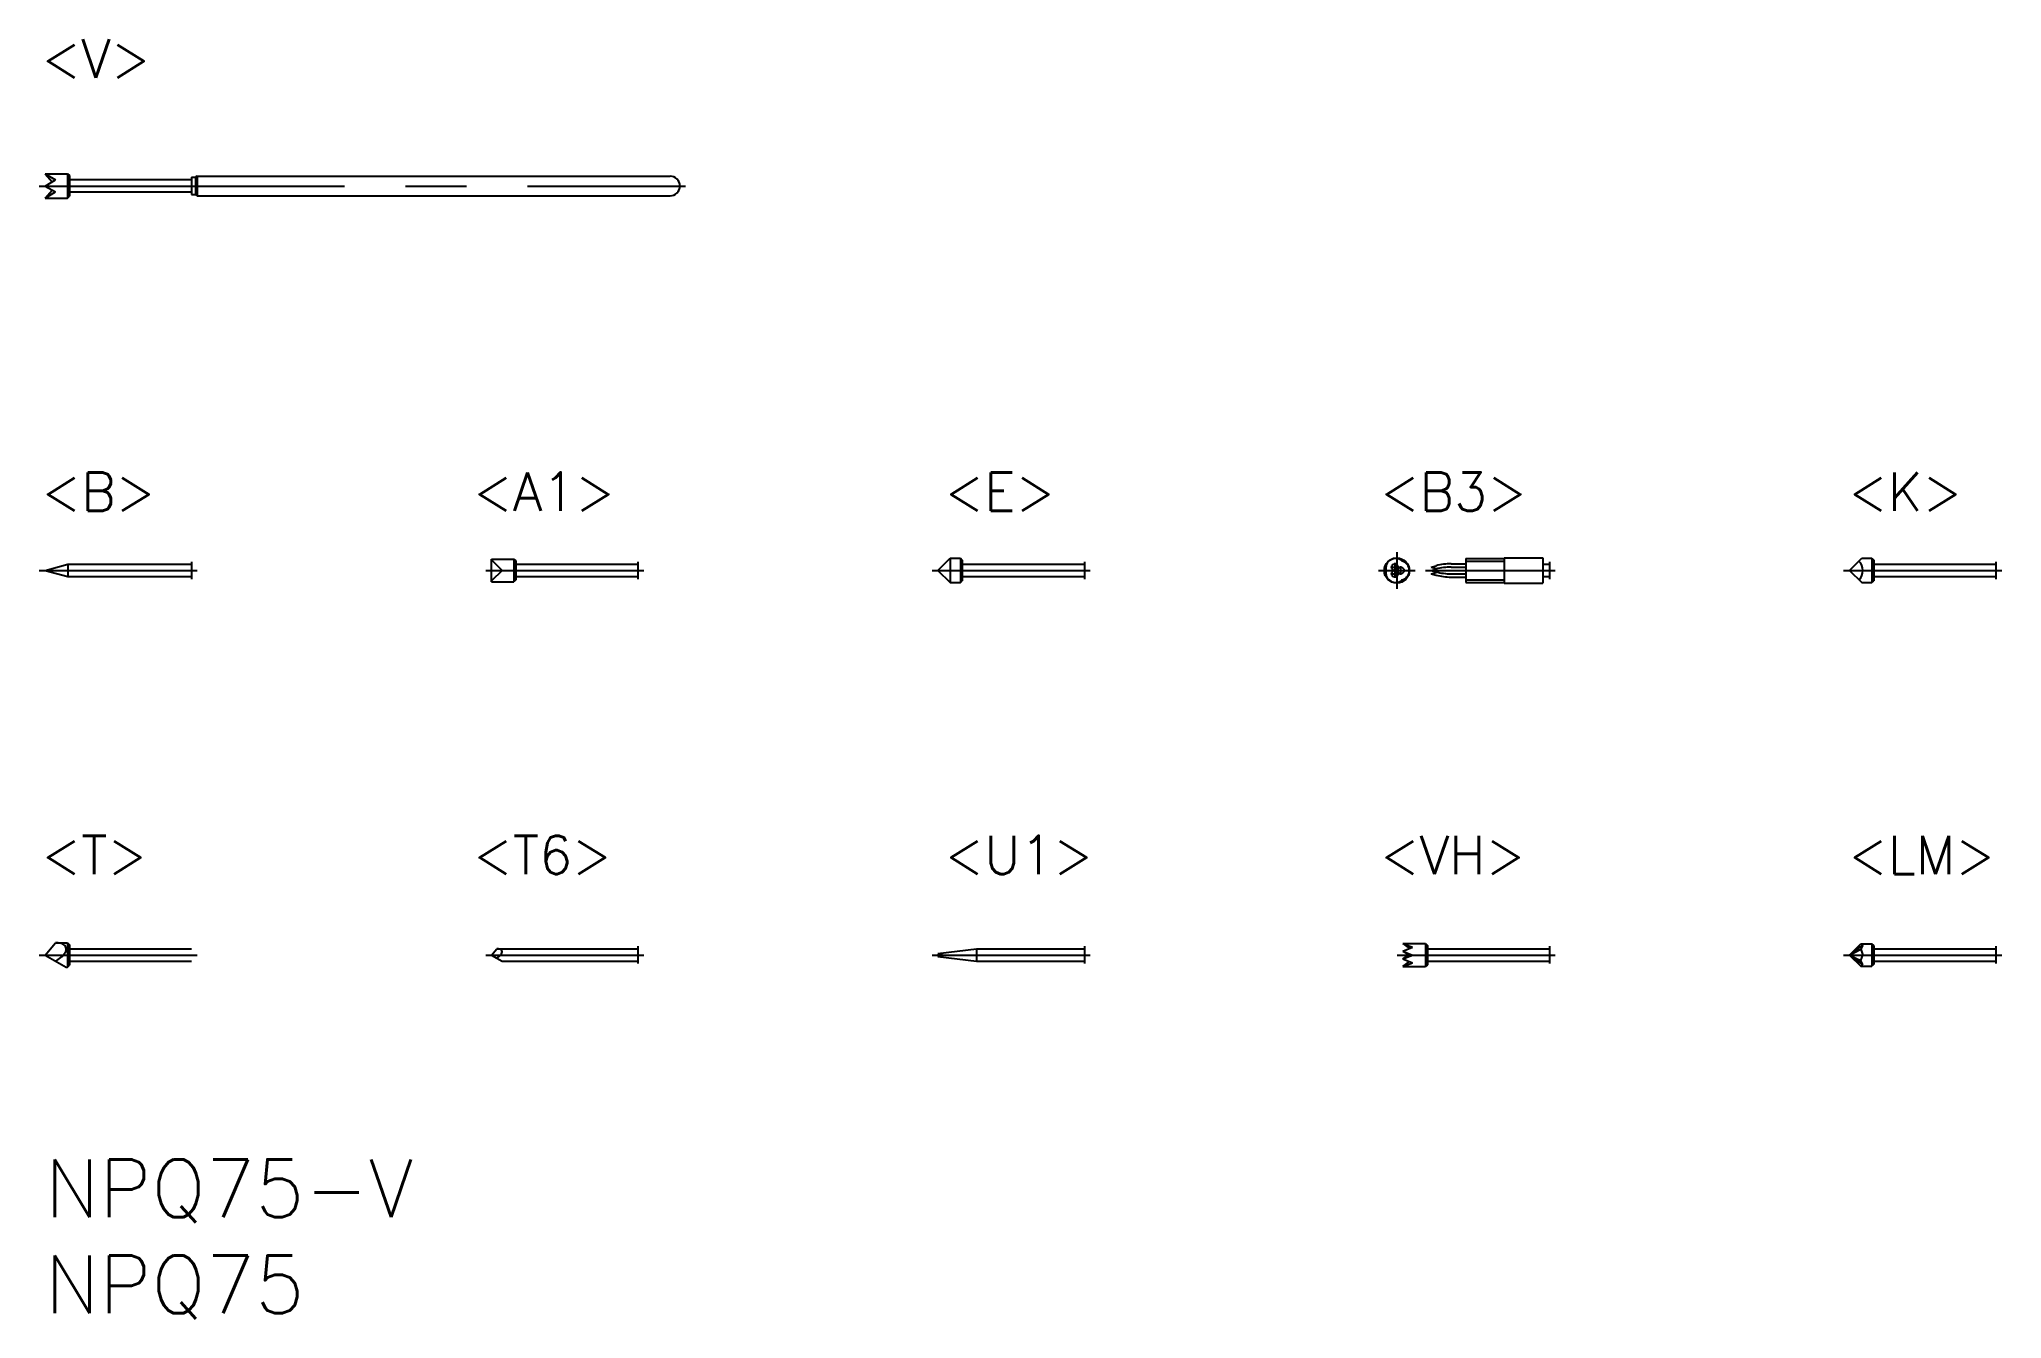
# Model space of a CAD drawing. Extents: x 0 to 102, y -8 to 58.
import ezdxf

# ---------------------------------------------------------------- set-up
doc = ezdxf.new("R2010")
doc.units = 0
doc.header["$LTSCALE"] = 0.5
doc.linetypes.add('CENTER', pattern=[50.8, 31.75, -6.35, 6.35, -6.35])
doc.linetypes.add('DASHED', pattern=[19.05, 12.7, -6.35])
for name, color, linetype in [('MSM_CENTER', 1, 'CENTER'), ('MSM_CONTINUOUS', 7, 'CONTINUOUS'), ('MSM_DASHED', 4, 'DASHED'), ('MSM_PART_NUMBER', 7, 'CONTINUOUS')]:
    doc.layers.add(name, color=color, linetype=linetype)
doc.styles.get("Standard").update_dxf_attribs({"font": 'txt.shx', "height": 1.5, "bigfont": 'bigfont.shx'})

# ---------------------------------------------------------------- blocks, each defined once
blk = doc.blocks.new('*U46')
at = {"layer": 'MSM_PART_NUMBER'}
blk.add_text('NPQ75-V', height=3, dxfattribs=at).set_placement((0, -3))
blk = doc.blocks.new('*U47')
at = {"layer": 'MSM_PART_NUMBER'}
blk.add_text('NPQ75', height=3, dxfattribs=at).set_placement((0, -8))
blk = doc.blocks.new('*U49')
at = {"layer": 'MSM_PART_NUMBER'}
blk.add_text('<B>', height=2, dxfattribs=at).set_placement((-0.18, 33.73))
blk = doc.blocks.new('*U50')
at = {"layer": 'MSM_PART_NUMBER'}
blk.add_text('<T>', height=2, dxfattribs=at).set_placement((-0.18, 14.84))
blk = doc.blocks.new('*U51')
at = {"layer": 'MSM_PART_NUMBER'}
blk.add_text('<A1>', height=2, dxfattribs=at).set_placement((22.27, 33.73))
blk = doc.blocks.new('*U52')
at = {"layer": 'MSM_PART_NUMBER'}
blk.add_text('<E>', height=2, dxfattribs=at).set_placement((46.79, 33.73))
blk = doc.blocks.new('*U53')
at = {"layer": 'MSM_PART_NUMBER'}
blk.add_text('<B3>', height=2, dxfattribs=at).set_placement((69.44, 33.73))
blk = doc.blocks.new('*U54')
at = {"layer": 'MSM_PART_NUMBER'}
blk.add_text('<K>', height=2, dxfattribs=at).set_placement((93.79, 33.73))
blk = doc.blocks.new('*U55')
at = {"layer": 'MSM_PART_NUMBER'}
blk.add_text('<T6>', height=2, dxfattribs=at).set_placement((22.27, 14.84))
blk = doc.blocks.new('*U56')
at = {"layer": 'MSM_PART_NUMBER'}
blk.add_text('<U1>', height=2, dxfattribs=at).set_placement((46.79, 14.84))
blk = doc.blocks.new('*U57')
at = {"layer": 'MSM_PART_NUMBER'}
blk.add_text('<VH>', height=2, dxfattribs=at).set_placement((69.44, 14.84))
blk = doc.blocks.new('*U58')
at = {"layer": 'MSM_PART_NUMBER'}
blk.add_text('<LM>', height=2, dxfattribs=at).set_placement((93.79, 14.84))
blk = doc.blocks.new('*U59')
at = {"layer": 'MSM_PART_NUMBER'}
blk.add_text('<V>', height=2, dxfattribs=at).set_placement((-0.18, 56.26))

msp = doc.modelspace()

# ---------------------------------------------------------------- linework, layer by layer
at = {"layer": 'MSM_CENTER'}
for p, q in [((-0.3, 50.63), (33.32, 50.63)), ((-0.3, 30.63), (7.92, 30.63)), ((22.92, 30.63), (31.14, 30.63)), ((46.14, 30.63), (54.36, 30.63)), ((69.36, 30.63), (71.26, 30.63)), ((69.99, 30.81), (70.43, 30.81)), ((70.21, 31.03), (70.21, 30.25)), ((70.31, 31.59), (70.31, 29.68)), ((70.51, 30.41), (70.51, 30.86)), ((71.8, 30.63), (78.55, 30.63)), ((93.55, 30.63), (101.77, 30.63)), ((69.99, 30.46), (70.43, 30.46)), ((-0.3, 10.63), (7.92, 10.63)), ((22.92, 10.63), (31.14, 10.63)), ((46.14, 10.63), (54.36, 10.63)), ((70.33, 10.63), (78.55, 10.63)), ((93.55, 10.63), (101.77, 10.63))]:
    msp.add_line(p, q, dxfattribs=at)
at = {"layer": 'MSM_CONTINUOUS'}
for p, q in [((0, 51.27), (1.17, 51.27)), ((0, 51.27), (0.55, 50.95)), ((0, 51.27), (0.37, 50.85)), ((1.17, 51.27), (1.27, 51.17)), ((1.17, 51.27), (1.17, 50)), ((1.27, 51.17), (1.27, 50.1)), ((7.62, 51.09), (7.62, 50.18)), ((7.62, 51.09), (7.82, 51.09)), ((7.82, 51.09), (7.82, 50.18)), ((7.92, 51.15), (32.51, 51.15)), ((7.92, 51.15), (7.92, 50.12)), ((0, 50.63), (0.55, 50.95)), ((0, 50.63), (0.55, 50.32)), ((0, 50), (0.37, 50.42)), ((0, 50), (0.55, 50.32)), ((1.17, 50), (1.27, 50.1)), ((1.27, 50.96), (7.62, 50.96)), ((1.27, 50.32), (7.62, 50.32)), ((7.62, 50.18), (7.82, 50.18)), ((7.92, 50.12), (32.51, 50.12)), ((0, 50), (1.17, 50)), ((0, 30.63), (1.19, 30.96)), ((0, 30.63), (1.19, 30.32)), ((1.19, 30.96), (7.62, 30.96)), ((1.19, 30.96), (1.19, 30.32)), ((7.62, 31.09), (7.62, 30.18)), ((23.22, 31.23), (24.39, 31.23)), ((23.22, 30.04), (23.22, 31.23)), ((24.39, 31.23), (24.49, 31.13)), ((24.39, 31.23), (24.39, 30.04)), ((24.49, 31.13), (24.49, 30.14)), ((24.49, 30.96), (30.84, 30.96)), ((30.84, 31.09), (30.84, 30.18)), ((46.44, 30.63), (47.08, 31.27)), ((46.44, 30.63), (47.08, 30)), ((47.08, 31.27), (47.61, 31.27)), ((47.08, 31.27), (47.08, 30)), ((47.61, 31.27), (47.71, 31.17)), ((47.61, 31.27), (47.61, 30)), ((47.71, 31.17), (47.71, 30.1)), ((47.71, 30.96), (54.06, 30.96)), ((54.06, 31.09), (54.06, 30.18)), ((72.1, 30.81), (72.36, 30.88)), ((72.1, 30.81), (72.36, 30.74)), ((72.1, 30.63), (72.36, 30.7)), ((72.1, 30.63), (72.36, 30.57)), ((73.13, 30.98), (73.9, 30.98)), ((73.13, 30.8), (73.9, 30.8)), ((73.9, 31.26), (73.9, 30.01)), ((73.9, 31.26), (75.9, 31.26)), ((73.9, 31.12), (75.9, 31.12)), ((75.9, 31.29), (77.9, 31.29)), ((75.9, 31.29), (75.9, 29.98)), ((77.9, 31.29), (77.9, 29.98)), ((77.9, 30.96), (78.25, 30.96)), ((78.25, 31.09), (78.25, 30.18)), ((93.85, 30.63), (94.49, 31.27)), ((93.85, 30.63), (94.49, 30)), ((94.49, 31.27), (95.02, 31.27)), ((95.02, 31.27), (95.12, 31.17)), ((95.02, 31.27), (95.02, 30)), ((95.12, 31.17), (95.12, 30.1)), ((95.12, 30.96), (101.47, 30.96)), ((101.47, 31.09), (101.47, 30.18)), ((1.19, 30.32), (7.62, 30.32)), ((23.22, 30.04), (24.39, 30.04)), ((24.49, 30.14), (24.39, 30.04)), ((24.49, 30.32), (30.84, 30.32)), ((47.08, 30), (47.61, 30)), ((47.61, 30), (47.71, 30.1)), ((47.71, 30.32), (54.06, 30.32)), ((72.1, 30.46), (72.36, 30.53)), ((72.1, 30.46), (72.36, 30.39)), ((73.13, 30.46), (73.9, 30.46)), ((73.13, 30.29), (73.9, 30.29)), ((73.9, 30.15), (75.9, 30.15)), ((73.9, 30.01), (75.9, 30.01)), ((75.9, 29.98), (77.9, 29.98)), ((77.9, 30.32), (78.25, 30.32)), ((94.49, 30), (95.02, 30)), ((95.02, 30), (95.12, 30.1)), ((95.12, 30.32), (101.47, 30.32)), ((0, 10.63), (0.55, 11.27)), ((0.55, 11.27), (1.17, 11.27)), ((1.17, 11.27), (1.27, 11.17)), ((1.17, 11.27), (1.17, 10)), ((70.63, 11.23), (71.8, 11.23)), ((70.63, 11.23), (71.12, 11.04)), ((70.63, 11.23), (70.97, 10.97)), ((71.8, 11.23), (71.9, 11.13)), ((71.8, 11.23), (71.8, 10.03)), ((0, 10.63), (1.1, 10)), ((1.27, 11.17), (1.27, 10.1)), ((1.27, 10.96), (7.62, 10.96)), ((1.27, 10.31), (7.62, 10.31)), ((23.22, 10.63), (23.5, 10.96)), ((23.22, 10.63), (23.77, 10.31)), ((23.5, 10.96), (30.84, 10.96)), ((23.77, 10.31), (30.84, 10.31)), ((30.84, 11.09), (30.84, 10.19)), ((46.44, 10.71), (48.44, 10.96)), ((46.44, 10.71), (46.72, 10.63)), ((46.44, 10.56), (46.72, 10.63)), ((46.44, 10.56), (48.44, 10.31)), ((48.44, 10.96), (54.06, 10.96)), ((48.44, 10.96), (48.44, 10.31)), ((48.44, 10.31), (54.06, 10.31)), ((54.06, 11.09), (54.06, 10.19)), ((70.63, 10.83), (71.12, 11.04)), ((70.63, 10.83), (70.92, 10.63)), ((70.63, 10.83), (71.12, 10.63)), ((70.63, 10.43), (71.12, 10.63)), ((70.63, 10.43), (70.92, 10.63)), ((70.63, 10.43), (71.12, 10.23)), ((70.63, 10.03), (70.97, 10.3)), ((70.63, 10.03), (71.12, 10.23)), ((71.9, 11.13), (71.9, 10.13)), ((71.9, 10.96), (78.25, 10.96)), ((71.9, 10.31), (78.25, 10.31)), ((78.25, 11.09), (78.25, 10.19)), ((93.85, 10.63), (94.44, 11.22)), ((93.85, 10.63), (94.54, 11.14)), ((93.85, 10.63), (94.44, 10.93)), ((93.85, 10.63), (94.44, 10.05)), ((93.85, 10.63), (94.54, 10.13)), ((93.85, 10.63), (94.44, 10.34)), ((93.85, 10.63), (94.54, 10.63)), ((94.44, 11.22), (95.02, 11.22)), ((94.44, 11.22), (94.54, 11.14)), ((94.54, 11.14), (94.44, 10.93)), ((94.44, 10.93), (94.54, 10.63)), ((94.44, 10.34), (94.54, 10.63)), ((94.54, 10.13), (94.44, 10.34)), ((95.02, 11.22), (95.02, 10.05)), ((95.12, 11.12), (95.02, 11.22)), ((95.12, 11.12), (95.12, 10.15)), ((95.12, 10.96), (101.47, 10.96)), ((95.12, 10.31), (101.47, 10.31)), ((101.47, 11.09), (101.47, 10.19)), ((1.1, 10), (1.17, 10)), ((1.17, 10), (1.27, 10.1)), ((70.63, 10.03), (71.8, 10.03)), ((71.9, 10.13), (71.8, 10.03)), ((94.44, 10.05), (94.54, 10.13)), ((94.44, 10.05), (95.02, 10.05)), ((95.12, 10.15), (95.02, 10.05))]:
    msp.add_line(p, q, dxfattribs=at)
for centre, radius in [((70.31, 30.63), 0.65), ((70.21, 30.81), 0.17), ((70.21, 30.46), 0.17), ((70.51, 30.63), 0.17)]:
    msp.add_circle(centre, radius, dxfattribs=at)
for centre, radius, start, end in [((7.97, 50.95), 0.2, 104.0131, 137.9144), ((32.51, 50.63), 0.51, 270, 90), ((7.97, 50.32), 0.2, 222.0856, 255.9869), ((70.24, 30.76), 0.5, 44.9414, 195.0586), ((70.24, 30.51), 0.5, 164.9414, 315.0586), ((70.46, 30.63), 0.5, 284.9414, 75.0586), ((73.13, 27.98), 3, 90, 105), ((73.13, 27.81), 3, 90, 105), ((73.13, 33.64), 3, 255, 256.4586), ((93.85, 30.63), 0.7, 315, 45), ((73.13, 33.46), 3, 255, 270), ((73.13, 27.63), 3, 103.5414, 105), ((73.13, 33.29), 3, 255, 270), ((0.55, 9.99), 1.28, 84.1427, 90.0525), ((0.63, 10.59), 0.677, 59.0479, 85.5592), ((-0.02, 11.44), 1.26, 296.7255, 327.4048), ((0.82, 10.93), 0.284, 322.9477, 55.5406), ((23.5, 10.35), 0.609, 81.1374, 90.1421), ((23.2, 11.06), 0.654, 297.1322, 326.2349), ((23.54, 10.63), 0.325, 56.3128, 81.1136), ((23.63, 10.79), 0.143, 320.0396, 51.3629)]:
    msp.add_arc(centre, radius, start, end, dxfattribs=at)
at = {"layer": 'MSM_DASHED'}
for q in [(23.22, 31.18), (23.22, 30.09)]:
    msp.add_line((23.77, 30.63), q, dxfattribs=at)

# ---------------------------------------------------------------- block references
at = {"layer": 'MSM_CONTINUOUS'}
for name in ['*U59', '*U49', '*U51', '*U52', '*U53', '*U54', '*U50', '*U55', '*U56', '*U57', '*U58', '*U46', '*U47']:
    msp.add_blockref(name, (0, 0), dxfattribs=at)

doc.saveas('drawing.dxf')
